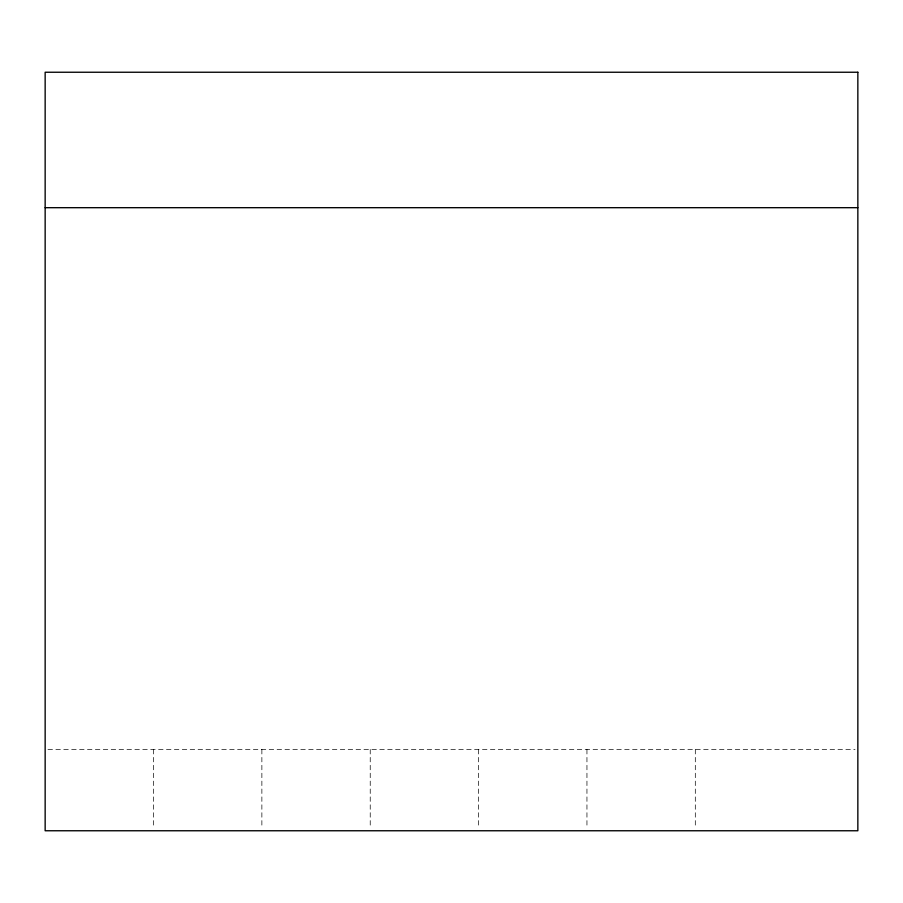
<?xml version="1.0" encoding="UTF-8"?>
<svg xmlns="http://www.w3.org/2000/svg" width="903" height="903" viewBox="0 0 903 903"><rect width="100%" height="100%" fill="white"/><g stroke="black" fill="none" stroke-linecap="round" stroke-linejoin="round"><path stroke-width="0.68" stroke-dasharray="4.51 3.39" d="M47.972 749.49L855.028 749.49M695.31 749.49L695.31 827.961M586.95 749.49L586.95 827.961M478.59 749.49L478.59 827.961M370.23 749.49L370.23 827.961M261.87 749.49L261.87 827.961M153.51 749.49L153.51 827.961"/><path stroke-width="1.35" d="M45.15 207.69L857.85 207.69M857.85 72.24L45.15 72.24L45.15 830.76L857.85 830.76L857.85 72.24"/></g></svg>
